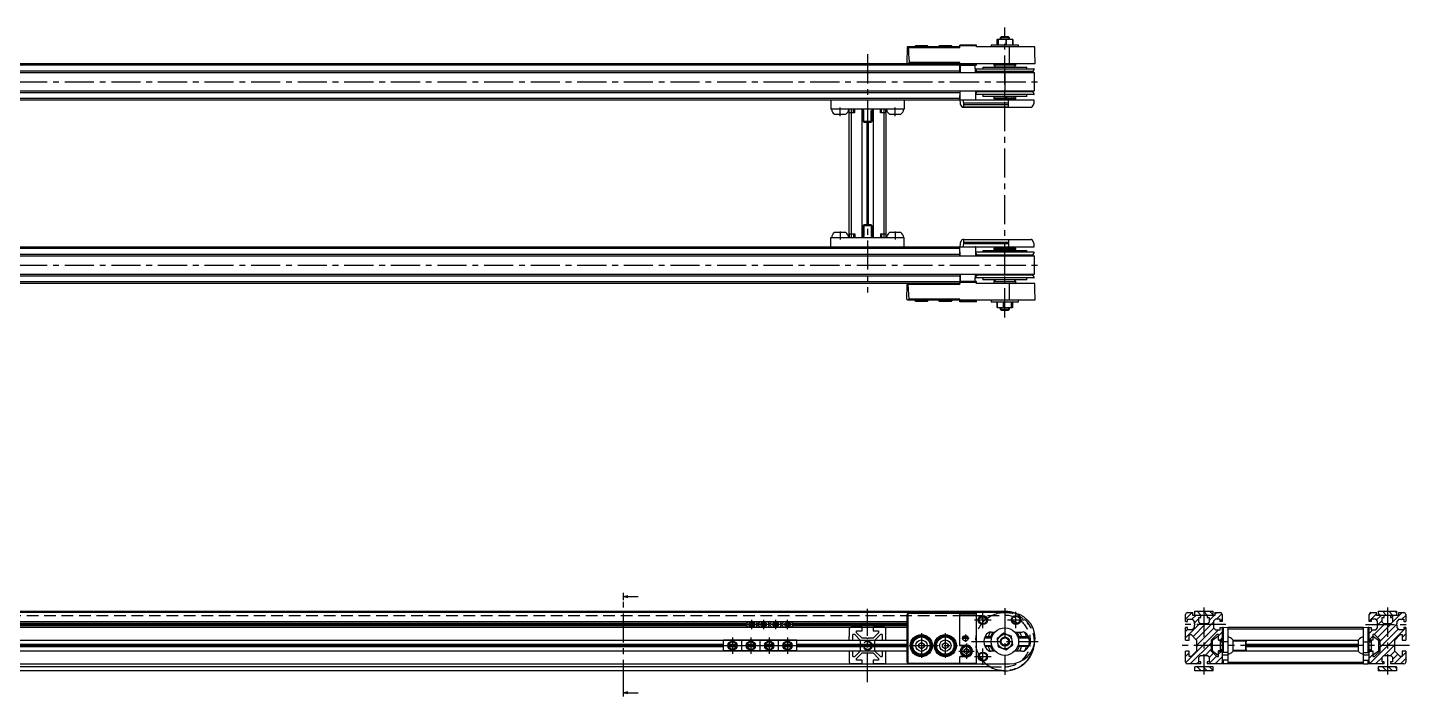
# Model space of a CAD drawing. Extents: x 0 to 1507, y -8 to 541.
# Drawn here: x 753 to 1507, y 79 to 444 of the extents above; entities that cross this region are included whole.
import ezdxf

# ---------------------------------------------------------------- set-up
doc = ezdxf.new("R2010")
doc.units = 0
doc.header["$LTSCALE"] = 0.5
for name, pattern in [('CENTER', [50.8, 31.75, -6.35, 6.35, -6.35]), ('DASHED', [19.05, 12.7, -6.35]), ('PHANTOM', [63.5, 31.75, -6.35, 6.35, -6.35, 6.35, -6.35])]:
    doc.linetypes.add(name, pattern=pattern)
for name, color, linetype in [('MSM_CENTER', 1, 'CENTER'), ('MSM_CONTINUOUS', 7, 'CONTINUOUS'), ('MSM_DASHED', 4, 'DASHED'), ('MSM_IMAGINARY', 6, 'PHANTOM'), ('MSM_NARROW', 5, 'CONTINUOUS'), ('MSM_PART_NUMBER', 7, 'CONTINUOUS')]:
    doc.layers.add(name, color=color, linetype=linetype)

msp = doc.modelspace()

# ---------------------------------------------------------------- linework, layer by layer
at = {"layer": 'MSM_CENTER'}
for p, q in [((1286.03, 286), (1286.03, 444)), ((1211.2, 429.5), (1211.2, 299.5)), ((265.5, 414.5), (1305.9, 414.5)), ((1196.2, 395.75), (1196.2, 400.5)), ((1226.2, 395.75), (1226.2, 400.5)), ((1196.2, 332.79), (1196.2, 328.5)), ((1226.2, 332.79), (1226.2, 328.5)), ((265.5, 314.5), (1305.9, 314.5)), ((1078.03, 83.35), (1078.03, 131.75)), ((1148.07, 116.03), (1148.07, 121.03)), ((1154.57, 116.03), (1154.57, 121.03)), ((1161.07, 116.03), (1161.07, 121.03)), ((1167.57, 116.03), (1167.57, 121.03)), ((1211.2, 87.03), (1211.2, 127.03)), ((1269.53, 121.03), (1278.53, 121.03)), ((1274.03, 116.53), (1274.03, 125.53)), ((1286.03, 127.43), (1286.03, 91.03)), ((1287.53, 121.03), (1296.53, 121.03)), ((1292.03, 116.53), (1292.03, 125.53)), ((1394.53, 127.73), (1394.53, 91.33)), ((1494.53, 127.73), (1494.53, 91.33)), ((1150.57, 118.53), (1145.57, 118.53)), ((1157.07, 118.53), (1152.07, 118.53)), ((1163.57, 118.53), (1158.57, 118.53)), ((1170.07, 118.53), (1165.07, 118.53)), ((1240.53, 113.77), (1240.53, 100.3)), ((1253.53, 113.77), (1253.53, 100.3)), ((1264.53, 113.03), (1264.53, 109.03)), ((1406.53, 118.53), (1382.53, 118.53)), ((1482.53, 118.53), (1506.53, 118.53)), ((1133.04, 107.03), (1142.04, 107.03)), ((1137.54, 111.53), (1137.54, 102.53)), ((1143.04, 107.03), (1152.04, 107.03)), ((1147.54, 111.53), (1147.54, 102.53)), ((1153.04, 107.03), (1162.04, 107.03)), ((1157.54, 111.53), (1157.54, 102.53)), ((1163.04, 107.03), (1172.04, 107.03)), ((1167.54, 111.53), (1167.54, 102.53)), ((1233.8, 107.03), (1260.26, 107.03)), ((1262.53, 111.03), (1266.53, 111.03)), ((1265.03, 108.23), (1265.03, 99.84)), ((1267.83, 109.23), (1304.23, 109.23)), ((1274.03, 96.53), (1274.03, 105.53)), ((1506.53, 107.03), (1382.53, 107.03)), ((1260.84, 104.03), (1269.21, 104.03)), ((1269.53, 101.03), (1278.53, 101.03))]:
    msp.add_line(p, q, dxfattribs=at)
at = {"layer": 'MSM_CONTINUOUS'}
for p, q in [((1282.08, 437.7), (1281.73, 437.54)), ((1281.73, 434.66), (1281.73, 437.54)), ((1282.08, 437.7), (1289.98, 437.7)), ((1282.08, 437.7), (1282.43, 437.54)), ((1282.43, 437.54), (1282.43, 434.66)), ((1282.47, 437.54), (1282.43, 437.54)), ((1282.47, 437.54), (1284.58, 437.7)), ((1282.47, 434.66), (1282.47, 437.54)), ((1284.03, 439), (1283.53, 438.5)), ((1288.53, 438.5), (1283.53, 438.5)), ((1283.53, 438.5), (1283.53, 437.7)), ((1288.03, 439), (1284.03, 439)), ((1284.6, 437.7), (1286.7, 437.54)), ((1286.77, 437.54), (1286.7, 437.54)), ((1286.7, 437.54), (1286.7, 434.66)), ((1286.77, 437.54), (1288.53, 437.7)), ((1286.77, 434.66), (1286.77, 437.54)), ((1288.53, 438.5), (1288.03, 439)), ((1288.53, 437.7), (1288.53, 438.5)), ((1288.53, 437.7), (1290.31, 437.54)), ((1290.33, 437.54), (1289.98, 437.7)), ((1290.33, 437.54), (1290.31, 437.54)), ((1290.31, 437.54), (1290.31, 434.66)), ((1290.33, 434.66), (1290.33, 437.54)), ((1232.68, 433.01), (1232.54, 425.01)), ((1261.53, 433.5), (1233.18, 433.5)), ((1261.52, 433.01), (1233.38, 433.01)), ((1237.41, 434.25), (1243.66, 434.25)), ((1250.41, 434.25), (1256.66, 434.25)), ((1261.52, 433.01), (1261.54, 434.01)), ((1261.54, 434.01), (1261.55, 434.5)), ((1270.53, 434.01), (1261.54, 434.01)), ((1270.53, 434.5), (1261.55, 434.5)), ((1270.53, 433.5), (1270.53, 434.5)), ((1302.37, 433.5), (1270.53, 433.5)), ((1293.53, 434.5), (1278.53, 434.5)), ((1278.53, 434.5), (1278.53, 433.5)), ((1282.08, 434.5), (1281.73, 434.66)), ((1282.08, 434.5), (1282.43, 434.66)), ((1282.47, 434.66), (1282.43, 434.66)), ((1282.47, 434.66), (1284.58, 434.5)), ((1284.6, 434.5), (1286.7, 434.66)), ((1286.77, 434.66), (1286.7, 434.66)), ((1286.77, 434.66), (1288.53, 434.5)), ((1288.53, 434.5), (1290.31, 434.66)), ((1288.53, 424.5), (1288.53, 433.5)), ((1290.33, 434.66), (1290.03, 434.5)), ((1290.33, 434.66), (1290.31, 434.66)), ((1293.53, 433.5), (1293.53, 434.5)), ((1302.42, 430.76), (1302.37, 433.5)), ((1302.53, 424.5), (1302.42, 430.76)), ((270.63, 424.5), (1302.53, 424.5)), ((1261.53, 423.5), (310.53, 423.5)), ((1261.52, 425.01), (1233.87, 425.01)), ((1261.53, 424.5), (1261.52, 425.01)), ((1261.53, 419.5), (1261.53, 424.5)), ((1261.53, 424.5), (1261.55, 423.5)), ((1261.54, 423.99), (1270.53, 423.99)), ((1270.53, 423.5), (1261.55, 423.5)), ((1261.79, 419.5), (1261.86, 423.3)), ((1269.7, 423.3), (1261.86, 423.3)), ((1269.7, 423.3), (1269.77, 419.5)), ((1270.53, 423.5), (1270.53, 424.5)), ((1274.03, 422.5), (1298.03, 422.5)), ((1274.03, 422.5), (1274.03, 421.5)), ((1280.03, 424.5), (1280.03, 423.5)), ((1292.03, 423.5), (1280.03, 423.5)), ((1280.03, 423.5), (1281.03, 422.5)), ((1291.03, 422.5), (1281.03, 422.5)), ((1291.03, 422.5), (1292.03, 423.5)), ((1292.03, 423.5), (1292.03, 424.5)), ((1298.03, 421.5), (1298.03, 422.5)), ((269.83, 419.5), (1302.23, 419.5)), ((310.53, 420.5), (1261.53, 420.5)), ((1270.25, 421.5), (1301.82, 421.5)), ((1301.48, 420), (1270.58, 420)), ((1270.58, 419.5), (1270.58, 420)), ((1271.97, 419.5), (1271.97, 420)), ((1274.61, 419.5), (1274.61, 420)), ((1278.3, 419.5), (1278.3, 420)), ((1286.03, 419.5), (1286.03, 409.5)), ((1293.76, 420), (1293.76, 419.5)), ((1297.45, 420), (1297.45, 419.5)), ((1300.09, 420), (1300.09, 419.5)), ((1301.48, 420), (1301.48, 419.5)), ((1302.23, 409.5), (1302.23, 419.5)), ((269.83, 409.5), (1302.23, 409.5)), ((1261.53, 408.5), (310.53, 408.5)), ((1261.53, 409.5), (1261.53, 404.5)), ((1261.54, 404.7), (1261.62, 409.5)), ((1269.94, 409.5), (1270.03, 404.7)), ((1301.82, 407.5), (1270.25, 407.5)), ((1270.58, 409.5), (1270.58, 409)), ((1301.48, 409), (1270.58, 409)), ((1271.97, 409.5), (1271.97, 409)), ((1274.03, 407.5), (1274.03, 406.5)), ((1274.61, 409.5), (1274.61, 409)), ((1278.3, 409.5), (1278.3, 409)), ((1293.76, 409), (1293.76, 409.5)), ((1297.45, 409), (1297.45, 409.5)), ((1298.03, 406.5), (1298.03, 407.5)), ((1300.09, 409), (1300.09, 409.5)), ((1301.48, 409), (1301.48, 409.5)), ((270.13, 405.5), (1261.53, 405.5)), ((1261.53, 404.5), (311.05, 404.5)), ((1191.2, 404.5), (1191.2, 399.5)), ((1231.2, 399.5), (1191.2, 399.5)), ((1201.2, 329.5), (1201.2, 399.5)), ((1202.2, 399.5), (1202.2, 329.5)), ((1208.2, 329.5), (1208.2, 399.5)), ((1214.2, 399.5), (1214.2, 329.5)), ((1220.2, 329.5), (1220.2, 399.5)), ((1221.2, 399.5), (1221.2, 329.5)), ((1231.2, 404.5), (1231.2, 399.5)), ((1301.93, 404.5), (1261.53, 404.5)), ((1261.53, 404.5), (1261.53, 404.5)), ((1261.53, 404.5), (1261.56, 402.95)), ((1261.53, 404.5), (1261.53, 404.5)), ((1261.54, 404.7), (1270.03, 404.7)), ((1261.56, 402.95), (1261.61, 402.94)), ((1261.89, 401.98), (1261.83, 401.98)), ((1261.83, 401.98), (1262.54, 400.75)), ((1262.03, 404.7), (1262.03, 404.5)), ((1262.54, 400.75), (1288.03, 400.75)), ((1300.44, 400.5), (1262.97, 400.5)), ((1263.57, 401.98), (1263.54, 404.5)), ((1263.56, 402.95), (1288.03, 402.95)), ((1288.03, 401.98), (1263.57, 401.98)), ((1263.57, 400.5), (1263.57, 401.98)), ((1269.53, 404.5), (1269.53, 404.7)), ((1298.03, 406.5), (1274.03, 406.5)), ((1280.13, 405.2), (1280.13, 406)), ((1292.03, 406), (1280.13, 406)), ((1292.03, 405.2), (1280.13, 405.2)), ((1282.03, 406.1), (1282.03, 406.5)), ((1282.7, 406.1), (1282.03, 406.1)), ((1282.03, 405.2), (1282.03, 404.5)), ((1285.81, 406.1), (1283.45, 406.1)), ((1289.84, 406.1), (1286.7, 406.1)), ((1288.03, 400.5), (1288.03, 404.5)), ((1289.43, 406.1), (1289.12, 406)), ((1290.03, 406.34), (1290.03, 406.5)), ((1290.03, 404.5), (1290.03, 405.2)), ((1291.03, 406.19), (1291.03, 406.3)), ((1292.03, 405.2), (1292.03, 406)), ((1300.93, 400.75), (1301.64, 401.98)), ((1301.9, 402.94), (1301.93, 404.5)), ((1193.08, 396.75), (1199.33, 396.75)), ((1210.68, 392.5), (1210.68, 336.5)), ((1211.2, 392.5), (1211.2, 336.5)), ((1211.72, 336.5), (1211.72, 392.5)), ((1223.08, 396.75), (1229.33, 396.75)), ((1199.33, 332.25), (1193.08, 332.25)), ((1229.33, 332.25), (1223.08, 332.25)), ((310.53, 324.5), (1261.53, 324.5)), ((1191.2, 324.5), (1191.2, 329.5)), ((1191.2, 329.5), (1231.2, 329.5)), ((1231.2, 324.5), (1231.2, 329.5)), ((1261.56, 326.05), (1261.53, 324.5)), ((1261.53, 319.5), (1261.53, 324.5)), ((1261.53, 324.5), (1301.93, 324.5)), ((1261.53, 324.5), (1261.53, 324.5)), ((1261.53, 324.5), (1261.53, 324.5)), ((1261.62, 319.5), (1261.54, 324.3)), ((1270.03, 324.3), (1261.54, 324.3)), ((1261.61, 326.06), (1261.56, 326.05)), ((1262.54, 328.25), (1261.83, 327.02)), ((1261.83, 327.02), (1261.89, 327.02)), ((1262.03, 324.5), (1262.03, 324.3)), ((1263.54, 324.5), (1263.57, 327.02)), ((1288.03, 326.05), (1263.56, 326.05)), ((1263.57, 328.5), (1300.44, 328.5)), ((1288.03, 328.25), (1263.57, 328.25)), ((1263.57, 327.02), (1263.57, 328.25)), ((1263.57, 327.02), (1288.03, 327.02)), ((1269.53, 324.5), (1269.53, 324.3)), ((1270.03, 324.3), (1269.94, 319.5)), ((1282.03, 324.5), (1282.03, 323.8)), ((1288.03, 328.5), (1288.03, 324.5)), ((1290.03, 323.8), (1290.03, 324.5)), ((1301.64, 327.02), (1300.93, 328.25)), ((1301.93, 324.5), (1301.9, 326.06)), ((269.83, 319.5), (1302.23, 319.5)), ((1261.53, 323.5), (310.53, 323.5)), ((310.53, 320.5), (1261.53, 320.5)), ((1301.82, 321.5), (1270.25, 321.5)), ((1301.45, 320), (1270.61, 320)), ((1270.61, 320), (1270.61, 319.5)), ((1270.79, 320), (1270.79, 319.5)), ((1272.37, 320), (1272.37, 319.5)), ((1274.03, 322.5), (1298.03, 322.5)), ((1274.03, 322.5), (1274.03, 321.5)), ((1275.22, 320), (1275.22, 319.5)), ((1279.08, 320), (1279.08, 319.5)), ((1280.03, 323.8), (1292.03, 323.8)), ((1280.03, 323.8), (1280.03, 323)), ((1280.03, 323), (1292.03, 323)), ((1290.03, 322.9), (1282.03, 322.9)), ((1282.03, 322.9), (1282.03, 322.5)), ((1286.03, 309.5), (1286.03, 319.5)), ((1290.03, 322.5), (1290.03, 322.9)), ((1291.03, 322.87), (1291.03, 322.98)), ((1292.03, 323), (1292.03, 323.8)), ((1294.51, 319.5), (1294.51, 320)), ((1298.03, 321.5), (1298.03, 322.5)), ((1298.03, 319.5), (1298.03, 320)), ((1300.44, 319.5), (1300.44, 320)), ((1301.45, 319.5), (1301.45, 320)), ((1302.23, 309.5), (1302.23, 319.5)), ((269.83, 309.5), (1302.23, 309.5)), ((1261.53, 309.5), (1261.53, 304.5)), ((1261.86, 305.7), (1261.79, 309.5)), ((1269.77, 309.5), (1269.7, 305.7)), ((1270.61, 309.5), (1270.61, 309)), ((1301.45, 309), (1270.61, 309)), ((1270.79, 309.5), (1270.79, 309)), ((1272.37, 309.5), (1272.37, 309)), ((1275.22, 309.5), (1275.22, 309)), ((1279.08, 309.5), (1279.08, 309)), ((1294.51, 309), (1294.51, 309.5)), ((1298.03, 309), (1298.03, 309.5)), ((1300.44, 309), (1300.44, 309.5)), ((1301.45, 309), (1301.45, 309.5)), ((310.2, 305.5), (1261.53, 305.5)), ((1261.53, 308.5), (310.53, 308.5)), ((1261.53, 304.5), (310.53, 304.5)), ((1232.54, 296.01), (1232.68, 304.01)), ((1233.87, 296.01), (1233.38, 304.01)), ((1261.52, 304.01), (1233.38, 304.01)), ((1261.52, 304.01), (1261.55, 305.5)), ((1270.53, 305.01), (1261.54, 305.01)), ((1270.53, 305.5), (1261.55, 305.5)), ((1261.86, 305.7), (1269.7, 305.7)), ((1301.82, 307.5), (1270.25, 307.5)), ((1270.53, 304.5), (1270.53, 305.5)), ((1302.37, 304.5), (1270.53, 304.5)), ((1274.03, 307.5), (1274.03, 306.5)), ((1298.03, 306.5), (1274.03, 306.5)), ((1281.03, 306.5), (1280.03, 305.5)), ((1280.03, 305.5), (1292.03, 305.5)), ((1280.03, 305.5), (1280.03, 304.5)), ((1288.53, 295.5), (1288.53, 304.5)), ((1292.03, 305.5), (1291.03, 306.5)), ((1292.03, 304.5), (1292.03, 305.5)), ((1298.03, 306.5), (1298.03, 307.5)), ((1302.42, 301.76), (1302.37, 304.5)), ((1302.53, 295.5), (1302.42, 301.76)), ((1233.04, 295.5), (1302.53, 295.5)), ((1261.52, 296.01), (1233.87, 296.01)), ((1243.66, 294.75), (1237.41, 294.75)), ((1256.66, 294.75), (1250.41, 294.75)), ((1261.53, 295.5), (1261.52, 296.01)), ((1261.53, 295.5), (1261.54, 294.99)), ((1261.54, 294.99), (1270.53, 294.99)), ((1270.53, 294.5), (1261.55, 294.5)), ((1270.53, 294.5), (1270.53, 295.5)), ((1278.53, 295.5), (1278.53, 294.5)), ((1278.53, 294.5), (1293.53, 294.5)), ((1281.73, 294.34), (1282.08, 294.5)), ((1281.73, 294.34), (1281.76, 294.34)), ((1281.73, 291.46), (1281.73, 294.34)), ((1283.53, 294.5), (1281.76, 294.34)), ((1281.76, 294.34), (1281.76, 291.46)), ((1285.3, 294.34), (1283.53, 294.5)), ((1285.3, 291.46), (1285.3, 294.34)), ((1285.3, 294.34), (1285.36, 294.34)), ((1287.48, 294.5), (1285.36, 294.34)), ((1285.36, 294.34), (1285.36, 291.46)), ((1289.6, 294.34), (1287.48, 294.5)), ((1289.6, 294.34), (1289.64, 294.34)), ((1289.6, 291.46), (1289.6, 294.34)), ((1289.98, 294.5), (1289.64, 294.34)), ((1289.64, 294.34), (1289.64, 291.46)), ((1290.33, 294.34), (1289.98, 294.5)), ((1290.33, 291.46), (1290.33, 294.34)), ((1293.53, 294.5), (1293.53, 295.5)), ((1281.73, 291.46), (1281.76, 291.46)), ((1281.73, 291.46), (1282.08, 291.3)), ((1283.53, 291.3), (1281.76, 291.46)), ((1289.98, 291.3), (1282.08, 291.3)), ((1285.3, 291.46), (1283.53, 291.3)), ((1283.53, 291.3), (1283.53, 290.5)), ((1283.53, 290.5), (1288.53, 290.5)), ((1283.53, 290.5), (1284.03, 290)), ((1284.03, 290), (1288.03, 290)), ((1285.3, 291.46), (1285.36, 291.46)), ((1287.48, 291.3), (1285.36, 291.46)), ((1289.6, 291.46), (1287.48, 291.3)), ((1288.03, 290), (1288.53, 290.5)), ((1288.53, 290.5), (1288.53, 291.3)), ((1289.6, 291.46), (1289.64, 291.46)), ((1289.98, 291.3), (1289.64, 291.46)), ((1290.33, 291.46), (1289.98, 291.3)), ((1078.03, 131.75), (1078.03, 135.75)), ((1078.03, 133.75), (1080.53, 134.42)), ((1080.53, 133.08), (1078.03, 133.75)), ((1078.03, 133.75), (1086.03, 133.75)), ((1232.54, 123.7), (1232.54, 98.37)), ((1261.53, 124.53), (1233.04, 124.53)), ((1233.04, 124.53), (1233.04, 97.54)), ((1261.52, 125.03), (1233.87, 125.03)), ((1261.52, 125.03), (1261.53, 124.53)), ((1261.53, 125.03), (1261.52, 125.03)), ((1261.53, 125.03), (1261.54, 125.03)), ((1261.53, 107.18), (1261.53, 124.53)), ((1261.55, 124.53), (1261.54, 125.03)), ((1261.54, 125.03), (1270.53, 125.03)), ((1270.53, 124.53), (1261.55, 124.53)), ((1261.55, 124.53), (1261.55, 123.78)), ((1261.55, 123.78), (1261.55, 123.28)), ((1261.55, 123.78), (1270.53, 123.78)), ((1270.53, 123.28), (1261.55, 123.28)), ((1261.55, 107.23), (1261.55, 123.28)), ((1270.53, 97.03), (1270.53, 125.03)), ((1275.84, 122.03), (1272.22, 122.03)), ((1275.84, 122.04), (1272.23, 122.04)), ((1384.53, 120.23), (1384.53, 124.03)), ((1385.53, 125.03), (1388.53, 125.03)), ((1385.63, 121.38), (1388.23, 121.38)), ((1385.63, 120.23), (1385.63, 121.38)), ((1389.23, 120.38), (1388.23, 121.38)), ((1388.53, 123.53), (1388.53, 125.03)), ((1400.53, 123.53), (1388.53, 123.53)), ((1389.53, 123.53), (1389.53, 125.73)), ((1389.53, 125.73), (1399.53, 125.73)), ((1391.68, 122.43), (1392.83, 122.43)), ((1391.68, 119.83), (1391.68, 122.43)), ((1392.83, 122.43), (1392.83, 123.53)), ((1396.23, 123.53), (1396.23, 122.43)), ((1396.23, 122.43), (1397.38, 122.43)), ((1397.38, 122.43), (1397.38, 119.83)), ((1399.53, 123.53), (1399.53, 125.73)), ((1400.83, 121.38), (1399.83, 120.38)), ((1400.53, 125.03), (1400.53, 123.53)), ((1400.53, 125.03), (1403.53, 125.03)), ((1403.43, 121.38), (1400.83, 121.38)), ((1403.43, 120.23), (1403.43, 121.38)), ((1404.53, 124.03), (1404.53, 120.23)), ((1484.53, 120.23), (1484.53, 124.03)), ((1485.53, 125.03), (1488.53, 125.03)), ((1488.23, 121.38), (1485.63, 121.38)), ((1485.63, 121.38), (1485.63, 120.23)), ((1489.23, 120.38), (1488.23, 121.38)), ((1488.53, 123.53), (1488.53, 125.03)), ((1500.53, 123.53), (1488.53, 123.53)), ((1489.53, 125.73), (1489.53, 123.53)), ((1489.53, 125.73), (1499.53, 125.73)), ((1491.68, 122.43), (1492.83, 122.43)), ((1491.68, 119.83), (1491.68, 122.43)), ((1492.83, 122.43), (1492.83, 123.53)), ((1496.23, 123.53), (1496.23, 122.43)), ((1496.23, 122.43), (1497.38, 122.43)), ((1497.38, 122.43), (1497.38, 119.83)), ((1499.53, 125.73), (1499.53, 123.53)), ((1500.83, 121.38), (1499.83, 120.38)), ((1500.53, 125.03), (1500.53, 123.53)), ((1500.53, 125.03), (1503.53, 125.03)), ((1500.83, 121.38), (1503.43, 121.38)), ((1503.43, 121.38), (1503.43, 120.23)), ((1504.53, 124.03), (1504.53, 120.23)), ((339.53, 120.23), (1232.54, 120.23)), ((1145.19, 119.05), (339.53, 119.05)), ((1144.89, 118.53), (339.53, 118.53)), ((339.53, 118.01), (1145.19, 118.01)), ((1232.54, 116.83), (339.53, 116.83)), ((1145.87, 120.23), (1144.89, 118.53)), ((1144.89, 118.53), (1145.87, 116.83)), ((1147.2, 118.5), (1147.6, 119.27)), ((1147.66, 117.77), (1147.2, 118.5)), ((1147.6, 119.27), (1148.47, 119.3)), ((1148.53, 117.8), (1147.66, 117.77)), ((1148.47, 119.3), (1148.93, 118.57)), ((1148.93, 118.57), (1148.53, 117.8)), ((1151.24, 118.53), (1150.26, 120.23)), ((1150.26, 116.83), (1151.24, 118.53)), ((1151.69, 119.05), (1150.94, 119.05)), ((1150.94, 118.01), (1151.69, 118.01)), ((1151.39, 118.53), (1151.24, 118.53)), ((1152.37, 120.23), (1151.39, 118.53)), ((1151.39, 118.53), (1152.37, 116.83)), ((1155.79, 118.53), (1153.34, 118.53)), ((1155.68, 119.05), (1153.45, 119.05)), ((1153.45, 118.01), (1155.68, 118.01)), ((1157.74, 118.53), (1156.76, 120.23)), ((1156.76, 116.83), (1157.74, 118.53)), ((1158.19, 119.05), (1157.44, 119.05)), ((1157.44, 118.01), (1158.19, 118.01)), ((1157.89, 118.53), (1157.74, 118.53)), ((1158.87, 120.23), (1157.89, 118.53)), ((1157.89, 118.53), (1158.87, 116.83)), ((1162.29, 118.53), (1159.84, 118.53)), ((1162.18, 119.05), (1159.95, 119.05)), ((1159.95, 118.01), (1162.18, 118.01)), ((1164.24, 118.53), (1163.26, 120.23)), ((1163.26, 116.83), (1164.24, 118.53)), ((1164.69, 119.05), (1163.94, 119.05)), ((1163.94, 118.01), (1164.69, 118.01)), ((1164.39, 118.53), (1164.24, 118.53)), ((1165.37, 120.23), (1164.39, 118.53)), ((1164.39, 118.53), (1165.37, 116.83)), ((1166.7, 118.5), (1167.1, 119.27)), ((1167.16, 117.77), (1166.7, 118.5)), ((1167.1, 119.27), (1167.97, 119.3)), ((1168.03, 117.8), (1167.16, 117.77)), ((1167.97, 119.3), (1168.43, 118.57)), ((1168.43, 118.57), (1168.03, 117.8)), ((1170.74, 118.53), (1169.76, 120.23)), ((1169.76, 116.83), (1170.74, 118.53)), ((1232.54, 119.05), (1170.44, 119.05)), ((1170.44, 118.01), (1232.54, 118.01)), ((1232.54, 118.53), (1170.74, 118.53)), ((1280.44, 114.23), (1278.87, 114.23)), ((1285.3, 113.77), (1283.53, 112.35)), ((1287.48, 112.96), (1285.36, 113.78)), ((1295.19, 114.23), (1291.62, 114.23)), ((1384.53, 120.23), (1385.63, 120.23)), ((1384.53, 110.03), (1384.53, 116.83)), ((1385.63, 116.83), (1384.53, 116.83)), ((1385.63, 115.68), (1385.63, 116.83)), ((1388.23, 115.68), (1385.63, 115.68)), ((1386.53, 113.03), (1387.53, 113.03)), ((1386.53, 110.03), (1386.53, 113.03)), ((1390.53, 110.03), (1387.53, 113.03)), ((1388.23, 115.68), (1389.23, 116.68)), ((1389.23, 120.38), (1389.23, 119.05)), ((1389.23, 119.05), (1389.53, 118.53)), ((1389.53, 118.53), (1389.23, 118.01)), ((1389.23, 118.01), (1389.23, 116.68)), ((1391.68, 119.83), (1392.68, 118.83)), ((1394.01, 118.83), (1392.68, 118.83)), ((1394.53, 118.53), (1394.01, 118.83)), ((1395.05, 118.83), (1394.53, 118.53)), ((1396.38, 118.83), (1395.05, 118.83)), ((1396.38, 118.83), (1397.38, 119.83)), ((1401.53, 113.03), (1398.53, 110.03)), ((1399.83, 119.05), (1399.53, 118.53)), ((1399.53, 118.53), (1399.83, 118.01)), ((1399.83, 120.38), (1399.83, 119.05)), ((1399.83, 118.01), (1399.83, 116.68)), ((1399.83, 116.68), (1400.83, 115.68)), ((1400.83, 115.68), (1403.43, 115.68)), ((1402.53, 113.03), (1401.53, 113.03)), ((1402.53, 109.93), (1402.53, 113.03)), ((1404.53, 120.23), (1403.43, 120.23)), ((1403.43, 115.68), (1403.43, 116.83)), ((1403.43, 116.83), (1404.53, 116.83)), ((1404.53, 116.83), (1404.53, 104.03)), ((1405.02, 116.99), (1407.53, 117.03)), ((1405.02, 116.99), (1405.02, 103.23)), ((1407.53, 117.03), (1481.53, 117.03)), ((1407.53, 117.03), (1407.53, 97.03)), ((1481.53, 116.03), (1407.53, 116.03)), ((1481.53, 117.03), (1484.04, 116.99)), ((1481.53, 97.03), (1481.53, 117.03)), ((1484.04, 103.23), (1484.04, 116.99)), ((1485.63, 120.23), (1484.53, 120.23)), ((1484.53, 116.83), (1485.63, 116.83)), ((1484.53, 104.03), (1484.53, 116.83)), ((1485.63, 116.83), (1485.63, 115.68)), ((1485.63, 115.68), (1488.23, 115.68)), ((1487.53, 113.03), (1486.53, 113.03)), ((1486.53, 113.03), (1486.53, 109.93)), ((1490.53, 110.03), (1487.53, 113.03)), ((1488.23, 115.68), (1489.23, 116.68)), ((1489.23, 119.05), (1489.23, 120.38)), ((1489.53, 118.53), (1489.23, 119.05)), ((1489.23, 118.01), (1489.53, 118.53)), ((1489.23, 116.68), (1489.23, 118.01)), ((1491.68, 119.83), (1492.68, 118.83)), ((1494.01, 118.83), (1492.68, 118.83)), ((1494.53, 118.53), (1494.01, 118.83)), ((1495.05, 118.83), (1494.53, 118.53)), ((1496.38, 118.83), (1495.05, 118.83)), ((1496.38, 118.83), (1497.38, 119.83)), ((1501.53, 113.03), (1498.53, 110.03)), ((1499.53, 118.53), (1499.83, 119.05)), ((1499.83, 118.01), (1499.53, 118.53)), ((1499.83, 119.05), (1499.83, 120.38)), ((1499.83, 116.68), (1499.83, 118.01)), ((1499.83, 116.68), (1500.83, 115.68)), ((1503.43, 115.68), (1500.83, 115.68)), ((1501.53, 113.03), (1502.53, 113.03)), ((1502.53, 113.03), (1502.53, 110.03)), ((1503.43, 120.23), (1504.53, 120.23)), ((1503.43, 116.83), (1503.43, 115.68)), ((1504.53, 116.83), (1503.43, 116.83)), ((1504.53, 116.83), (1504.53, 110.03)), ((339.53, 110.03), (1232.54, 110.03)), ((1132.54, 107.55), (339.53, 107.55)), ((1132.54, 107.03), (339.53, 107.03)), ((339.53, 106.51), (1132.54, 106.51)), ((1132.54, 104.03), (1132.54, 110.03)), ((1172.54, 109.93), (1132.54, 109.93)), ((1172.54, 109.73), (1132.54, 109.73)), ((1139.61, 107.03), (1135.47, 107.03)), ((1139.54, 107.55), (1135.54, 107.55)), ((1135.54, 106.51), (1139.54, 106.51)), ((1142.54, 104.03), (1142.54, 110.03)), ((1149.61, 107.03), (1145.47, 107.03)), ((1149.54, 107.55), (1145.54, 107.55)), ((1145.54, 106.51), (1149.54, 106.51)), ((1152.54, 104.03), (1152.54, 110.03)), ((1159.61, 107.03), (1155.47, 107.03)), ((1159.54, 107.55), (1155.54, 107.55)), ((1155.54, 106.51), (1159.54, 106.51)), ((1162.54, 104.03), (1162.54, 110.03)), ((1169.61, 107.03), (1165.47, 107.03)), ((1169.54, 107.55), (1165.54, 107.55)), ((1165.54, 106.51), (1169.54, 106.51)), ((1172.54, 104.03), (1172.54, 110.03)), ((1232.54, 107.55), (1172.54, 107.55)), ((1232.54, 107.03), (1172.54, 107.03)), ((1172.54, 106.51), (1232.54, 106.51)), ((1239.03, 107.9), (1240.53, 108.77)), ((1239.03, 106.17), (1239.03, 107.9)), ((1240.53, 105.3), (1239.03, 106.17)), ((1240.53, 108.77), (1242.03, 107.9)), ((1242.03, 106.17), (1240.53, 105.3)), ((1242.03, 107.9), (1242.03, 106.17)), ((1252.03, 107.9), (1253.53, 108.77)), ((1252.03, 106.17), (1252.03, 107.9)), ((1253.53, 105.3), (1252.03, 106.17)), ((1253.53, 108.77), (1255.03, 107.9)), ((1255.03, 106.17), (1253.53, 105.3)), ((1255.03, 107.9), (1255.03, 106.17)), ((1261.54, 107.23), (1264.38, 107.23)), ((1261.74, 107.03), (1261.73, 106.83)), ((1263.38, 106.83), (1261.73, 106.83)), ((1261.74, 107.03), (1264.48, 107.03)), ((1265.86, 111.73), (1263.21, 111.73)), ((1263.38, 107.03), (1263.38, 106.83)), ((1263.78, 104.76), (1265.03, 105.48)), ((1264.38, 107.23), (1264.4, 107.03)), ((1264.4, 107.03), (1264.4, 107.03)), ((1265.03, 105.48), (1266.28, 104.76)), ((1278.96, 111.73), (1275.08, 111.73)), ((1275.08, 106.73), (1278.96, 106.73)), ((1281.73, 110.87), (1282.08, 108.62)), ((1283.53, 112.35), (1281.76, 110.93)), ((1282.08, 108.62), (1282.43, 106.38)), ((1282.47, 106.33), (1286.7, 104.68)), ((1286.77, 104.69), (1288.54, 106.12)), ((1289.6, 112.14), (1287.48, 112.96)), ((1288.54, 106.12), (1290.31, 107.54)), ((1289.98, 109.85), (1289.64, 112.09)), ((1290.33, 107.6), (1289.98, 109.85)), ((1298.99, 111.73), (1293.1, 111.73)), ((1293.1, 106.73), (1298.99, 106.73)), ((1301.95, 107.04), (1302.13, 107.22)), ((1302.13, 107.22), (1302.13, 107.71)), ((1384.53, 110.03), (1386.53, 110.03)), ((1390.53, 110.03), (1390.53, 107.55)), ((1390.53, 107.55), (1390.83, 107.03)), ((1390.83, 107.03), (1390.53, 106.51)), ((1390.53, 106.51), (1390.53, 104.03)), ((1398.53, 107.55), (1398.23, 107.03)), ((1398.23, 107.03), (1398.53, 106.51)), ((1398.53, 110.03), (1398.53, 107.55)), ((1398.53, 106.51), (1398.53, 104.03)), ((1399.23, 104.29), (1399.23, 109.78)), ((1402.17, 111.99), (1399.36, 110.02)), ((1404.53, 110.03), (1402.53, 110.03)), ((1402.53, 109.93), (1403.13, 109.93)), ((1403.33, 109.73), (1403.33, 104.33)), ((1404.53, 109.53), (1403.33, 109.53)), ((1407.53, 109.03), (1404.53, 109.03)), ((1410.28, 110.16), (1410.28, 103.91)), ((1410.28, 110.03), (1478.78, 110.03)), ((1417.34, 109.36), (1410.28, 109.49)), ((1417.53, 109.56), (1417.34, 109.56)), ((1417.34, 109.56), (1417.34, 109.36)), ((1417.34, 104.91), (1417.34, 109.16)), ((1417.53, 109.16), (1417.34, 109.16)), ((1417.53, 110.03), (1417.53, 109.16)), ((1417.53, 104.91), (1417.53, 109.16)), ((1478.78, 107.55), (1417.53, 107.55)), ((1417.53, 107.03), (1478.78, 107.03)), ((1417.53, 106.51), (1478.78, 106.51)), ((1478.78, 103.91), (1478.78, 110.16)), ((1481.53, 109.03), (1484.53, 109.03)), ((1486.53, 110.03), (1484.53, 110.03)), ((1485.73, 109.53), (1484.53, 109.53)), ((1485.73, 109.73), (1485.73, 104.33)), ((1486.53, 109.93), (1485.93, 109.93)), ((1486.89, 111.99), (1489.7, 110.02)), ((1489.83, 104.29), (1489.83, 109.78)), ((1490.53, 107.55), (1490.53, 110.03)), ((1490.83, 107.03), (1490.53, 107.55)), ((1490.53, 106.51), (1490.83, 107.03)), ((1490.53, 104.03), (1490.53, 106.51)), ((1498.23, 107.03), (1498.53, 107.55)), ((1498.53, 106.51), (1498.23, 107.03)), ((1498.53, 107.55), (1498.53, 110.03)), ((1498.53, 104.03), (1498.53, 106.51)), ((1502.53, 110.03), (1504.53, 110.03)), ((1232.54, 104.03), (339.53, 104.03)), ((1132.54, 104.33), (1172.54, 104.33)), ((1132.54, 104.13), (1172.54, 104.13)), ((1261.53, 97.54), (1261.53, 100.89)), ((1264.38, 100.83), (1261.54, 100.83)), ((1261.55, 97.54), (1261.55, 100.83)), ((1261.73, 101.23), (1261.73, 101.03)), ((1261.73, 101.23), (1263.38, 101.23)), ((1264.43, 101.03), (1261.74, 101.03)), ((1263.49, 101.41), (1263.38, 101.23)), ((1263.78, 103.31), (1263.78, 104.76)), ((1265.03, 102.59), (1263.78, 103.31)), ((1264.42, 101.03), (1264.38, 101.03)), ((1264.38, 100.83), (1264.38, 101.03)), ((1264.45, 101.03), (1264.47, 101.03)), ((1266.28, 103.31), (1265.03, 102.59)), ((1266.28, 104.76), (1266.28, 103.31)), ((1272.22, 100.03), (1272.96, 100.03)), ((1272.23, 100.03), (1272.96, 100.03)), ((1278.87, 104.23), (1280.44, 104.23)), ((1291.62, 104.23), (1295.19, 104.23)), ((1384.53, 98.03), (1384.53, 104.03)), ((1386.53, 104.03), (1384.53, 104.03)), ((1386.53, 101.03), (1386.53, 104.03)), ((1387.53, 101.03), (1386.53, 101.03)), ((1387.53, 101.03), (1390.53, 104.03)), ((1392.68, 101.73), (1391.68, 100.73)), ((1391.68, 98.13), (1391.68, 100.73)), ((1392.83, 98.13), (1391.68, 98.13)), ((1392.68, 101.73), (1394.01, 101.73)), ((1392.83, 97.03), (1392.83, 98.13)), ((1394.01, 101.73), (1394.53, 102.03)), ((1394.53, 102.03), (1395.05, 101.73)), ((1395.05, 101.73), (1396.38, 101.73)), ((1397.38, 98.13), (1396.23, 98.13)), ((1396.23, 98.13), (1396.23, 97.03)), ((1397.38, 100.73), (1396.38, 101.73)), ((1397.38, 100.73), (1397.38, 98.13)), ((1398.53, 104.03), (1401.53, 101.03)), ((1399.36, 104.04), (1402.17, 102.08)), ((1401.53, 101.03), (1402.53, 101.03)), ((1402.53, 101.03), (1402.53, 104.13)), ((1403.13, 104.13), (1402.53, 104.13)), ((1402.53, 104.03), (1404.53, 104.03)), ((1403.33, 104.53), (1404.53, 104.53)), ((1404.53, 104.03), (1404.53, 97.58)), ((1407.53, 103.23), (1404.53, 103.23)), ((1407.53, 99.03), (1404.53, 99.03)), ((1405.02, 102.08), (1407.53, 102.03)), ((1405.02, 99.03), (1405.02, 97.08)), ((1407.53, 98.03), (1481.53, 98.03)), ((1410.28, 104.58), (1417.34, 104.71)), ((1478.78, 104.03), (1410.28, 104.03)), ((1417.34, 104.91), (1417.53, 104.91)), ((1417.34, 104.51), (1417.34, 104.71)), ((1417.53, 104.51), (1417.34, 104.51)), ((1417.53, 104.9), (1417.53, 104.03)), ((1481.53, 103.23), (1484.53, 103.23)), ((1481.53, 102.03), (1484.04, 102.08)), ((1481.53, 99.03), (1484.53, 99.03)), ((1484.04, 97.08), (1484.04, 99.03)), ((1484.53, 104.53), (1485.73, 104.53)), ((1484.53, 104.03), (1486.53, 104.03)), ((1484.53, 97.58), (1484.53, 104.03)), ((1485.93, 104.13), (1486.53, 104.13)), ((1486.53, 104.13), (1486.53, 101.03)), ((1486.53, 101.03), (1487.53, 101.03)), ((1489.7, 104.04), (1486.89, 102.08)), ((1487.53, 101.03), (1490.53, 104.03)), ((1492.68, 101.73), (1491.68, 100.73)), ((1491.68, 98.13), (1491.68, 100.73)), ((1492.83, 98.13), (1491.68, 98.13)), ((1492.68, 101.73), (1494.01, 101.73)), ((1492.83, 97.03), (1492.83, 98.13)), ((1494.01, 101.73), (1494.53, 102.03)), ((1494.53, 102.03), (1495.05, 101.73)), ((1495.05, 101.73), (1496.38, 101.73)), ((1497.38, 98.13), (1496.23, 98.13)), ((1496.23, 98.13), (1496.23, 97.03)), ((1497.38, 100.73), (1496.38, 101.73)), ((1497.38, 100.73), (1497.38, 98.13)), ((1498.53, 104.03), (1501.53, 101.03)), ((1502.53, 101.03), (1501.53, 101.03)), ((1504.53, 104.03), (1502.53, 104.03)), ((1502.53, 104.03), (1502.53, 101.03)), ((1504.53, 104.03), (1504.53, 98.03)), ((1286.03, 93.25), (287.67, 93.33)), ((1277.8, 95.53), (298.77, 95.53)), ((310.53, 97.03), (1288.53, 97.03)), ((1233.04, 97.54), (1261.53, 97.54)), ((1233.87, 97.04), (1261.52, 97.04)), ((1261.53, 97.54), (1261.52, 97.04)), ((1261.52, 97.04), (1261.53, 97.03)), ((1261.53, 97.03), (1261.54, 97.04)), ((1261.54, 97.04), (1261.55, 97.54)), ((1261.54, 97.04), (1270.53, 97.04)), ((1261.55, 97.54), (1270.53, 97.54)), ((1392.83, 97.03), (1385.53, 97.03)), ((1389.53, 93.33), (1389.53, 95.53)), ((1399.53, 95.53), (1389.53, 95.53)), ((1399.53, 93.33), (1389.53, 93.33)), ((1403.53, 97.03), (1396.23, 97.03)), ((1399.53, 93.33), (1399.53, 95.53)), ((1407.53, 97.03), (1405.02, 97.08)), ((1481.53, 97.03), (1407.53, 97.03)), ((1481.53, 97.03), (1484.04, 97.08)), ((1492.83, 97.03), (1485.53, 97.03)), ((1489.53, 95.53), (1489.53, 93.33)), ((1499.53, 95.53), (1489.53, 95.53)), ((1499.53, 93.33), (1489.53, 93.33)), ((1503.53, 97.03), (1496.23, 97.03)), ((1499.53, 95.53), (1499.53, 93.33)), ((1078.03, 79.35), (1078.03, 83.35)), ((1078.03, 81.35), (1080.53, 82.02)), ((1080.53, 80.68), (1078.03, 81.35)), ((1078.03, 81.35), (1086.03, 81.35))]:
    msp.add_line(p, q, dxfattribs=at)
for centre, radius in [((1274.03, 121.03), 2.07), ((1292.03, 121.03), 2.07), ((1148.07, 118.53), 1.5), ((1148.07, 118.53), 1.19), ((1148.07, 118.53), 0.75), ((1154.57, 118.53), 1.23), ((1161.07, 118.53), 1.23), ((1167.57, 118.53), 1.5), ((1167.57, 118.53), 1.19), ((1167.57, 118.53), 0.75), ((1240.53, 107.03), 6.03), ((1253.53, 107.03), 6.03), ((1286.03, 109.23), 7.5), ((1286.03, 109.23), 4), ((1137.54, 107.03), 2.07), ((1147.54, 107.03), 2.07), ((1157.54, 107.03), 2.07), ((1167.54, 107.03), 2.07), ((1240.53, 107.03), 5.53), ((1240.53, 107.03), 5.51), ((1240.53, 107.03), 5.01), ((1240.53, 107.03), 4.75), ((1240.53, 107.03), 3.12), ((1240.53, 107.03), 1.5), ((1253.53, 107.03), 5.53), ((1253.53, 107.03), 5.51), ((1253.53, 107.03), 5.01), ((1253.53, 107.03), 4.75), ((1253.53, 107.03), 3.12), ((1253.53, 107.03), 1.5), ((1265.03, 104.03), 3), ((1265.03, 104.03), 2.8), ((1265.03, 104.03), 2.75), ((1265.03, 104.03), 2.45), ((1264.53, 111.03), 1.5), ((1286.03, 109.23), 2.5), ((1286.03, 109.23), 2), ((1265.03, 104.03), 1.25), ((1274.03, 101.03), 2.07)]:
    msp.add_circle(centre, radius, dxfattribs=at)
for centre, radius, start, end in [((1233.18, 433), 0.496, 114.44135, 179.27781), ((1233.18, 433), 0.5, 90, 114.72155), ((1232.72, 432.81), 0.695, 16.79341, 68.44392), ((1344.05, 435.74), 110.71, 181.41478, 185.56374), ((1240.45, 430.6), 4.75, 129.77311, 142.36066), ((1240.62, 430.6), 4.75, 37.63934, 50.22689), ((1253.45, 430.6), 4.75, 129.77311, 142.36066), ((1253.62, 430.6), 4.75, 37.63934, 50.22689), ((1233.03, 424.99), 0.491, 178.04834, 262.96631), ((1232.58, 426.26), 1.8, 282.65275, 315.95888), ((1233.04, 425), 0.5, 262.0142, 270), ((1262.06, 423.3), 0.2, 90.00577, 179.00148), ((1262.75, 423.3), 0.713, 163.84716, 179.84093), ((1268.82, 423.3), 0.711, 0.1394, 16.18953), ((1269.5, 423.3), 0.2, 0.99853, 90.00277), ((1270.25, 421.3), 0.2, 90, 188.84988), ((1271.53, 421.5), 1.5, 188.8691, 272.47576), ((1300.53, 421.5), 1.5, 270, 351.15012), ((1301.82, 421.3), 0.2, 351.15012, 90), ((1271.53, 407.5), 1.5, 90, 171.15012), ((1270.25, 407.7), 0.2, 171.15012, 270), ((1300.53, 407.5), 1.5, 8.84988, 90), ((1301.82, 407.7), 0.2, 270, 8.84988), ((1196.12, 400.4), 4.75, 190.93157, 230.22689), ((1196.29, 400.4), 4.75, 309.77311, 349.06843), ((1226.12, 400.4), 4.75, 190.93157, 230.22689), ((1226.29, 400.4), 4.75, 309.77311, 349.06843), ((1264.75, 403.31), 3.21, 186.53189, 204.47272), ((1262.97, 401), 0.5, 210.01656, 269.98201), ((1270.23, 404.7), 0.2, 181, 270), ((1283.62, 401.39), 5.14, 107.97184, 116.22527), ((1282.77, 405.14), 1.07, 116.80436, 126.91884), ((1283.54, 403.54), 2.76, 112.06542, 117.05614), ((1294.09, 361.83), 45.71, 102.24816, 104.91698), ((1295.19, 356.97), 50.6, 102.32271, 104.28096), ((1292.15, 371.97), 35.22, 102.44891, 104.93519), ((1300.63, 480.49), 75.75, 257.62267, 259.53245), ((1300.47, 479.66), 75.01, 257.61629, 259.12398), ((1297.67, 465.52), 60.42, 257.62216, 260.07364), ((1289.19, 405.97), 0.13, 90.17975, 166.65764), ((1289.32, 406.94), 0.984, 288.18161, 310.20218), ((1289.8, 406.36), 0.232, 310.19835, 354.20018), ((1290.44, 406.61), 0.705, 299.36193, 316.65176), ((1290.74, 406.22), 0.292, 309.80355, 354.10133), ((1290.77, 406.32), 0.265, 315.33795, 357.19462), ((1300.4, 401.18), 0.683, 273.45246, 320.79708), ((1299.99, 402.97), 1.92, 328.88125, 358.97544), ((1196.12, 328.6), 4.75, 129.77311, 169.06843), ((1196.29, 328.6), 4.75, 10.93157, 50.22689), ((1226.12, 328.6), 4.75, 129.77311, 169.06843), ((1226.29, 328.6), 4.75, 10.93157, 50.22689), ((1264.75, 325.69), 3.21, 155.53272, 173.46948), ((1263.62, 326.03), 2.47, 91.17834, 116.00537), ((1270.23, 324.3), 0.2, 90, 179), ((1300.47, 327.97), 0.533, 31.93475, 93.8062), ((1299.89, 326.01), 2.02, 1.1778, 29.89228), ((1270.25, 321.3), 0.2, 90, 188.84988), ((1271.53, 321.5), 1.5, 188.84988, 270), ((1284.82, 313.91), 9.14, 107.7396, 109.93415), ((1288.48, 301.88), 21.67, 102.93021, 107.90551), ((1289.27, 298.69), 24.86, 103.11466, 106.68178), ((1287.39, 308.02), 15.23, 103.35681, 108.0856), ((1282.88, 323.03), 0.13, 270, 346.65764), ((1294.55, 369.51), 47.78, 256.78629, 259.73363), ((1294.18, 367.71), 46.04, 256.75197, 259.1214), ((1293.1, 361.43), 39.46, 256.82444, 260.52092), ((1289.19, 323.03), 0.13, 193.34236, 270), ((1288.73, 324.65), 2.22, 284.36478, 300.22734), ((1289.64, 323.1), 0.423, 299.04163, 331.47596), ((1289.81, 323.03), 0.218, 324.04453, 352.6498), ((1289.85, 322.98), 0.184, 333.54947, 5.62086), ((1289.94, 323.95), 1.55, 289.84325, 308.18771), ((1290.41, 323.16), 0.721, 293.36916, 322.01501), ((1290.6, 323.09), 0.463, 310.04428, 328.82123), ((1290.77, 322.88), 0.264, 321.45119, 358.29819), ((1290.79, 322.98), 0.238, 328.48433, 5.22701), ((1300.53, 321.5), 1.5, 270, 351.15012), ((1301.82, 321.3), 0.2, 351.15012, 90), ((1271.53, 307.5), 1.5, 90, 171.15012), ((1300.53, 307.5), 1.5, 8.84988, 90), ((1233.18, 304), 0.496, 114.44131, 179.27836), ((1233.18, 304), 0.5, 90, 114.72155), ((1232.72, 303.81), 0.695, 16.79373, 68.4432), ((1262.06, 305.7), 0.2, 180.99666, 269.99609), ((1262.75, 305.7), 0.713, 180.15818, 196.15372), ((1268.82, 305.7), 0.711, 343.80959, 359.86148), ((1269.5, 305.7), 0.2, 269.99537, 359.00333), ((1270.25, 307.7), 0.2, 171.15012, 270), ((1301.82, 307.7), 0.2, 270, 8.84988), ((1233.03, 295.99), 0.491, 178.04736, 262.96687), ((1232.58, 297.26), 1.8, 282.65442, 315.95788), ((1233.04, 296), 0.5, 262.0142, 270), ((1240.45, 298.4), 4.75, 217.63934, 230.22689), ((1240.62, 298.4), 4.75, 309.77311, 322.36066), ((1253.45, 298.4), 4.75, 217.63934, 230.22689), ((1253.62, 298.4), 4.75, 309.77311, 322.36066), ((-409.67, 265.55), 1671.47, 0.9925, 1.00935), ((1234.03, 123.53), 1.5, 96.23844, 173.76188), ((1286.03, 109.23), 15.98, 128.88846, 142.07447), ((1286.03, 109.23), 15.98, 81.28571, 98.71429), ((1286.03, 109.53), 16.2, 68.46504, 90), ((1288.53, 111.03), 14, 270, 90), ((1286.03, 109.23), 12, 55.51715, 70.57849), ((1385.53, 124.03), 1, 90, 180), ((1403.53, 124.03), 1, 0, 90), ((1485.53, 124.03), 1, 90, 180), ((1503.53, 124.03), 1, 0, 90), ((1280.53, 109.23), 6, 123.55731, 236.44269), ((1286.03, 109.23), 9.5, 146.46436, 164.74237), ((1278.04, 112.98), 1.5, 56.44269, 123.55731), ((1286.03, 109.23), 8.3, 142.95733, 162.47002), ((1286.03, 109.23), 4.6, 98.38335, 99.19966), ((1286.03, 109.23), 8.3, 17.52958, 37.04367), ((1283.7, 108.04), 12.12, 17.76176, 30.7554), ((1296.02, 112.98), 1.5, 56.44269, 123.55731), ((1293.53, 109.23), 6, 303.55731, 56.44269), ((1286.03, 109.23), 12, 12.02622, 24.14391), ((1405.03, 116.49), 0.5, 91, 180), ((1484.03, 116.49), 0.5, 0, 89), ((1262.04, 107.24), 0.515, 187.08397, 232.34597), ((1261.74, 107.23), 0.2, 179.99174, 269.99331), ((1261.77, 107.25), 0.219, 184.6266, 264.37464), ((1265.03, 104.03), 3.25, 120.47721, 239.52279), ((1265.03, 104.03), 3.05, 100.63808, 239.52256), ((1265.33, 99.28), 7.8, 96.21748, 104.42423), ((1265.03, 104.03), 3.27, 258.431, 101.569), ((1265.03, 104.03), 3.07, 258.431, 101.9416), ((1286.03, 109.23), 15.98, 229.75052, 350.22705), ((1286.03, 109.23), 9.5, 195.25763, 213.53564), ((1286.03, 109.23), 8.3, 197.53001, 217.04217), ((1286.03, 109.23), 4.6, 158.38335, 159.19966), ((1286.03, 109.23), 4.6, 218.38335, 219.19966), ((1286.03, 109.23), 4.6, 38.38335, 39.19966), ((1286.03, 109.23), 4.6, 338.38335, 339.19966), ((1286.03, 109.23), 8.3, 322.95733, 342.47002), ((1286.03, 109.23), 9.5, 328.24416, 344.74053), ((1286.03, 109.24), 12, 335.85635, 347.97352), ((1286.03, 109.53), 16.2, 313.71781, 351.52976), ((1286.03, 109.23), 16.2, 353.63019, 355.28322), ((1399.53, 109.78), 0.3, 124.99202, 180), ((1402.3, 111.81), 0.228, 0.00019, 124.99191), ((1403.13, 109.73), 0.2, 0, 90), ((1406.63, 107.12), 4.75, 39.77309, 79.06843), ((1414.47, 109.26), 2.87, 358.00188, 1.99812), ((1417.33, 109.16), 0.2, 359.99961, 89.00017), ((1482.43, 107.12), 4.75, 100.93157, 140.22691), ((1485.93, 109.73), 0.2, 90, 180), ((1486.76, 111.81), 0.228, 55.00809, 179.99981), ((1489.53, 109.78), 0.3, 0, 55.00798), ((1234.03, 98.53), 1.5, 186.23755, 263.76213), ((1262.04, 100.83), 0.515, 127.66166, 172.9084), ((1261.74, 100.83), 0.2, 90.00669, 180.00826), ((1261.76, 100.82), 0.216, 95.0575, 175.94083), ((1264.99, 106.81), 5.8, 253.91598, 264.82359), ((1265.1, 104.16), 3.2, 239.59471, 258.54701), ((1265.03, 104.03), 1.25, 0, 300), ((1285.67, 108.99), 15.55, 208.6463, 220.04609), ((1278.04, 105.48), 1.5, 236.44269, 303.55731), ((1286.03, 109.23), 4.6, 278.38335, 279.19966), ((1296.02, 105.48), 1.5, 236.44269, 303.55731), ((1385.53, 98.03), 1, 180, 270), ((1399.53, 104.29), 0.3, 180, 235.00798), ((1402.3, 102.26), 0.228, 235.00809, 359.99981), ((1403.13, 104.33), 0.2, 270, 0), ((1403.53, 98.03), 1, 270.00001, 359.97794), ((1405.03, 102.58), 0.5, 180, 269), ((1406.63, 106.95), 4.75, 280.93157, 320.22689), ((1414.47, 104.81), 2.87, 358.00188, 1.99812), ((1417.33, 104.91), 0.2, 270.99973, 0.00049), ((1482.43, 106.95), 4.75, 219.77311, 259.06843), ((1484.03, 102.58), 0.5, 271, 0), ((1485.53, 98.03), 1, 180.03124, 269.99999), ((1485.93, 104.33), 0.2, 180, 270), ((1486.76, 102.26), 0.228, 180.00019, 304.99191), ((1489.53, 104.29), 0.3, 304.99202, 0), ((1503.53, 98.03), 1, 270, 0), ((1405.03, 97.58), 0.5, 180, 269), ((1484.03, 97.58), 0.5, 271, 0)]:
    msp.add_arc(centre, radius, start, end, dxfattribs=at)
at = {"layer": 'MSM_DASHED'}
for p, q in [((1201.2, 397.5), (1201.2, 399.5)), ((1203.55, 397.5), (1203.55, 399.5)), ((1204.2, 397.5), (1204.2, 399.5)), ((1208.7, 399.5), (1208.7, 392.99)), ((1209.2, 392.5), (1209.2, 399.5)), ((1213.21, 392.5), (1213.21, 399.5)), ((1213.7, 392.99), (1213.7, 399.5)), ((1218.2, 397.5), (1218.2, 399.5)), ((1218.85, 397.5), (1218.85, 399.5)), ((1221.2, 397.5), (1221.2, 399.5)), ((1204.2, 397.5), (1201.2, 397.5)), ((1208.7, 392.99), (1209.2, 392.5)), ((1208.7, 392.99), (1213.7, 392.99)), ((1209.2, 392.5), (1213.21, 392.5)), ((1213.21, 392.5), (1213.7, 392.99)), ((1221.2, 397.5), (1218.2, 397.5)), ((1201.2, 331.5), (1204.2, 331.5)), ((1201.2, 331.5), (1201.2, 329.5)), ((1203.55, 331.5), (1203.55, 329.5)), ((1204.2, 331.5), (1204.2, 329.5)), ((1209.2, 336.5), (1208.7, 336.01)), ((1208.7, 336.01), (1208.7, 329.5)), ((1213.7, 336.01), (1208.7, 336.01)), ((1213.21, 336.5), (1209.2, 336.5)), ((1209.2, 336.5), (1209.2, 329.5)), ((1213.7, 336.01), (1213.21, 336.5)), ((1213.21, 336.5), (1213.21, 329.5)), ((1213.7, 329.5), (1213.7, 336.01)), ((1218.2, 331.5), (1221.2, 331.5)), ((1218.2, 331.5), (1218.2, 329.5)), ((1218.85, 331.5), (1218.85, 329.5)), ((1221.2, 331.5), (1221.2, 329.5)), ((286.03, 123.53), (1286.03, 123.53)), ((1201.2, 116.03), (1201.2, 112.03)), ((1208.2, 117.03), (1202.2, 117.03)), ((1204.2, 113.03), (1203.2, 113.03)), ((1203.2, 110.03), (1203.2, 113.03)), ((1204.2, 113.03), (1207.2, 110.03)), ((1205.2, 114.03), (1205.2, 115.03)), ((1205.2, 115.03), (1208.2, 115.03)), ((1208.2, 111.03), (1205.2, 114.03)), ((1208.2, 115.03), (1208.2, 117.03)), ((1220.2, 117.03), (1214.2, 117.03)), ((1214.2, 117.03), (1214.2, 115.03)), ((1214.2, 115.03), (1217.2, 115.03)), ((1217.2, 114.03), (1214.2, 111.03)), ((1215.2, 110.03), (1218.2, 113.03)), ((1217.2, 115.03), (1217.2, 114.03)), ((1219.2, 113.03), (1218.2, 113.03)), ((1219.2, 113.03), (1219.2, 110.03)), ((1221.2, 112.03), (1221.2, 116.03)), ((1201.2, 110.02), (1201.2, 111.99)), ((1201.2, 110.03), (1203.2, 110.03)), ((1207.2, 110.03), (1207.2, 107.55)), ((1207.2, 107.55), (1207.5, 107.03)), ((1207.5, 107.03), (1207.2, 106.51)), ((1207.2, 106.51), (1207.2, 104.03)), ((1210.68, 111.03), (1208.2, 111.03)), ((1211.2, 110.73), (1210.68, 111.03)), ((1211.72, 111.03), (1211.2, 110.73)), ((1214.2, 111.03), (1211.72, 111.03)), ((1214.9, 107.03), (1215.2, 107.55)), ((1215.2, 106.51), (1214.9, 107.03)), ((1215.2, 107.55), (1215.2, 110.03)), ((1215.2, 104.03), (1215.2, 106.51)), ((1219.2, 110.03), (1221.2, 110.03)), ((1221.2, 110.02), (1221.2, 111.99)), ((1203.2, 104.03), (1201.2, 104.03)), ((1201.2, 104.03), (1201.2, 98.03)), ((1203.2, 101.03), (1203.2, 104.03)), ((1203.2, 101.03), (1204.2, 101.03)), ((1207.2, 104.03), (1204.2, 101.03)), ((1205.2, 100.03), (1208.2, 103.03)), ((1205.2, 99.03), (1205.2, 100.03)), ((1208.2, 99.03), (1205.2, 99.03)), ((1208.2, 103.03), (1210.68, 103.03)), ((1208.2, 97.03), (1208.2, 99.03)), ((1210.68, 103.03), (1211.2, 103.33)), ((1211.2, 103.33), (1211.72, 103.03)), ((1211.72, 103.03), (1214.2, 103.03)), ((1214.2, 103.03), (1217.2, 100.03)), ((1217.2, 99.03), (1214.2, 99.03)), ((1214.2, 99.03), (1214.2, 97.03)), ((1218.2, 101.03), (1215.2, 104.03)), ((1217.2, 100.03), (1217.2, 99.03)), ((1218.2, 101.03), (1219.2, 101.03)), ((1221.2, 104.03), (1219.2, 104.03)), ((1219.2, 104.03), (1219.2, 101.03)), ((1221.2, 102.08), (1221.2, 104.04)), ((1221.2, 98.03), (1221.2, 102.03)), ((1208.2, 97.03), (1202.2, 97.03)), ((1220.2, 97.03), (1214.2, 97.03)), ((1277.8, 95.53), (1286.03, 95.53))]:
    msp.add_line(p, q, dxfattribs=at)
for radius in [2.5, 2.07]:
    msp.add_circle((1211.2, 107.03), radius, dxfattribs=at)
for centre, radius, start, end in [((1285.58, 109.14), 16.6, 353.09777, 88.43198), ((1286.03, 109.53), 14, 270, 90), ((1202.2, 116.03), 1, 90, 180), ((1220.2, 116.03), 1, 0, 90), ((1286.03, 109.23), 16.2, 352.77211, 353.63019), ((1202.2, 98.03), 1, 180, 270), ((1220.2, 98.03), 1, 270, 0)]:
    msp.add_arc(centre, radius, start, end, dxfattribs=at)
at = {"layer": 'MSM_IMAGINARY'}
msp.add_circle((1286.03, 109.23), 15.91, dxfattribs=at)
at = {"layer": 'MSM_NARROW'}
for p, q in [((1283.96, 437.7), (1283.96, 438.93)), ((1288.1, 437.7), (1288.1, 438.93)), ((1283.97, 290.07), (1283.97, 291.3)), ((1288.1, 290.07), (1288.1, 291.3)), ((1384.53, 121.39), (1388.18, 125.03)), ((1387.89, 121.38), (1390.04, 123.53)), ((1389.23, 119.35), (1391.68, 121.8)), ((1389.75, 123.53), (1389.53, 123.75)), ((1393.12, 123.53), (1390.92, 125.73)), ((1392.31, 122.43), (1392.83, 122.95)), ((1396.48, 123.53), (1394.28, 125.73)), ((1396.23, 122.99), (1396.78, 123.53)), ((1397.38, 120.77), (1400.15, 123.53)), ((1399.53, 123.85), (1397.65, 125.73)), ((1400.53, 123.92), (1401.65, 125.03)), ((1401.37, 121.38), (1404.38, 124.4)), ((1403.58, 120.23), (1404.53, 121.18)), ((1484.53, 123.73), (1485.84, 125.03)), ((1484.53, 120.36), (1488.53, 124.36)), ((1488.58, 121.04), (1491.07, 123.53)), ((1489.1, 111.46), (1502.68, 125.03)), ((1489.5, 118.59), (1491.68, 120.78)), ((1490.78, 123.53), (1489.53, 124.78)), ((1494.14, 123.53), (1491.94, 125.73)), ((1497.51, 123.53), (1495.31, 125.73)), ((1496.71, 122.43), (1497.81, 123.53)), ((1499.53, 124.88), (1498.68, 125.73)), ((1502.39, 121.38), (1504.53, 123.52)), ((1384.53, 111.29), (1392.38, 119.13)), ((1384.53, 114.65), (1385.63, 115.75)), ((1384.58, 97.86), (1402.4, 115.68)), ((1388.59, 111.98), (1395.45, 118.83)), ((1390.27, 110.29), (1399.83, 119.85)), ((1390.67, 107.32), (1399.93, 116.58)), ((1402.53, 112.45), (1404.53, 114.45)), ((1403.43, 116.72), (1403.55, 116.83)), ((1484.53, 113.63), (1486.59, 115.68)), ((1485, 97.25), (1503.43, 115.68)), ((1487.31, 113.03), (1493.11, 118.83)), ((1490.53, 109.52), (1499.54, 118.53)), ((1490.53, 106.16), (1500.45, 116.07)), ((1502.53, 111.42), (1504.53, 113.42)), ((1503.43, 115.69), (1504.53, 116.79)), ((1263.06, 111.3), (1266.01, 111.3)), ((1274.9, 111.3), (1278.82, 111.3)), ((1274.9, 107.17), (1278.82, 107.17)), ((1293.24, 111.3), (1299.16, 111.3)), ((1293.24, 107.17), (1299.16, 107.17)), ((1387.12, 97.03), (1398.53, 108.45)), ((1403.33, 109.1), (1404.53, 109.1)), ((1403.49, 110.03), (1404.53, 111.08)), ((1484.53, 110.26), (1486.53, 112.26)), ((1484.53, 109.1), (1485.73, 109.1)), ((1492.85, 101.73), (1498.35, 107.24)), ((1504.51, 110.03), (1504.53, 110.05)), ((1384.53, 101.18), (1386.53, 103.18)), ((1390.49, 97.03), (1391.68, 98.23)), ((1395.19, 101.73), (1398.53, 105.08)), ((1397.22, 97.03), (1401.38, 101.19)), ((1397.38, 100.56), (1399.69, 102.87)), ((1400.59, 97.03), (1404.53, 100.98)), ((1402.53, 102.34), (1404.22, 104.03)), ((1403.33, 104.97), (1404.53, 104.97)), ((1484.53, 104.97), (1485.73, 104.97)), ((1484.53, 103.52), (1485.04, 104.03)), ((1484.53, 100.16), (1486.53, 102.16)), ((1488.15, 97.03), (1491.68, 100.57)), ((1491.51, 97.03), (1492.61, 98.13)), ((1496.21, 101.73), (1498.53, 104.05)), ((1497.38, 99.53), (1500.21, 102.36)), ((1498.25, 97.03), (1502.25, 101.03)), ((1501.62, 97.03), (1504.53, 99.95)), ((1502.53, 101.32), (1504.53, 103.32)), ((1389.64, 93.33), (1389.53, 93.44)), ((1393.01, 93.33), (1390.81, 95.53)), ((1396.38, 93.33), (1394.18, 95.53)), ((1399.53, 93.55), (1397.54, 95.53)), ((1490.67, 93.33), (1489.53, 94.47)), ((1494.04, 93.33), (1491.84, 95.53)), ((1497.4, 93.33), (1495.2, 95.53)), ((1499.53, 94.57), (1498.57, 95.53))]:
    msp.add_line(p, q, dxfattribs=at)
for centre, radius in [((1274.03, 121.03), 2.5), ((1292.03, 121.03), 2.5), ((1148.07, 118.53), 1.23), ((1154.57, 118.53), 1.5), ((1161.07, 118.53), 1.5), ((1167.57, 118.53), 1.23), ((1137.54, 107.03), 2.5), ((1147.54, 107.03), 2.5), ((1157.54, 107.03), 2.5), ((1167.54, 107.03), 2.5), ((1286.03, 109.23), 2.07), ((1274.03, 101.03), 2.5)]:
    msp.add_circle(centre, radius, dxfattribs=at)
at = {"layer": 'MSM_PART_NUMBER'}
for p, q in [((286.03, 125.73), (1286.03, 125.73)), ((1288.53, 125.03), (288.73, 125.03))]:
    msp.add_line(p, q, dxfattribs=at)

doc.saveas('drawing.dxf')
